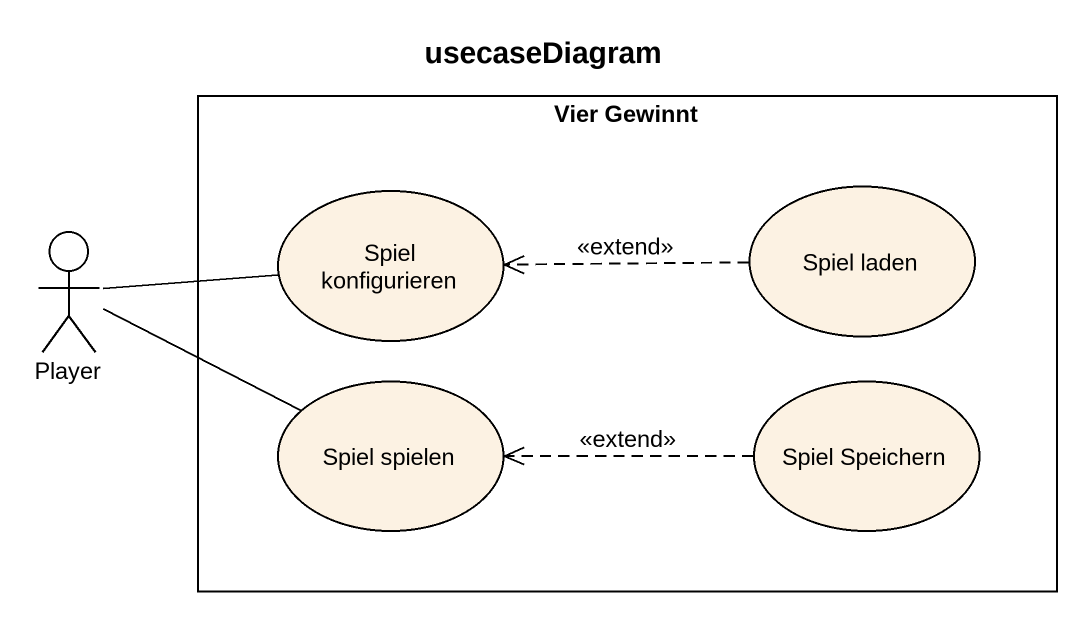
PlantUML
@startuml
title usecaseDiagram
rectangle "Vier Gewinnt" as Vier_Gewinnt {
  usecase "Spiel konfigurieren" as Spiel_konfigurieren
  usecase "Spiel laden" as Spiel_laden
  usecase "Spiel spielen" as Spiel_spielen
  usecase "Spiel Speichern" as Spiel_Speichern
}
actor Player
Spiel_laden .left.> Spiel_konfigurieren : <<extend>>
Player -right- Spiel_konfigurieren
Player -right- Spiel_spielen
Spiel_Speichern .left.> Spiel_spielen : <<extend>>
@enduml
